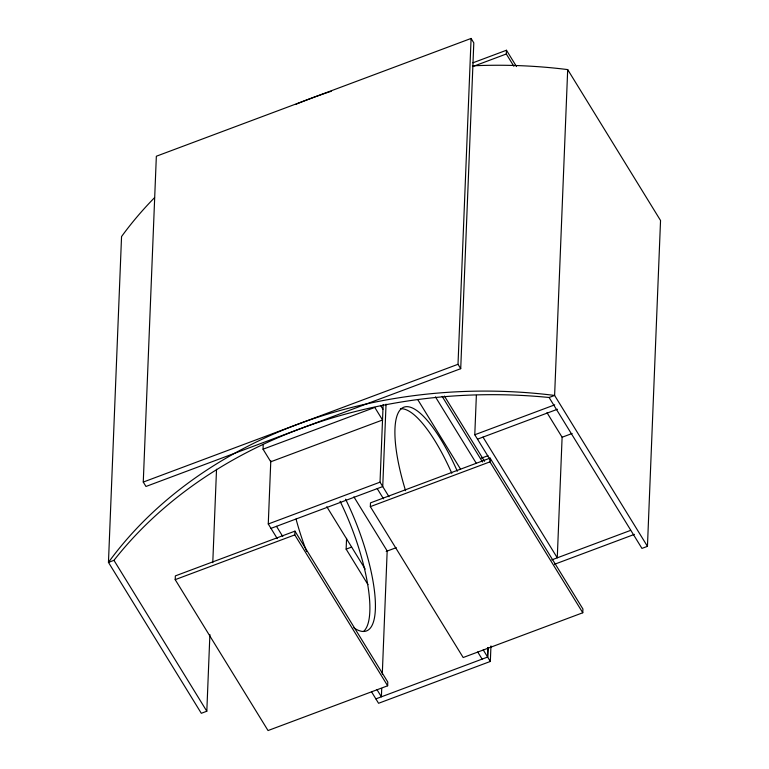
<?xml version="1.0" encoding="UTF-8"?>
<svg xmlns="http://www.w3.org/2000/svg" width="769" height="769" viewBox="0 0 769 769"><rect width="100%" height="100%" fill="white"/><g stroke="black" fill="none" stroke-linecap="round" stroke-linejoin="round"><path stroke-width="1.15" d="M381.722 688.447L381.386 696.81L376.993 689.668M382.289 674.096L387.172 550.931L353.903 496.861M487.633 657.053L488.007 647.488L487.633 657.053L375.878 698.877M143.265 482.067L156.347 156.232L471.089 38.45L473.8 42.853L460.718 368.687L145.975 486.469L143.265 482.067L458.007 364.295L471.089 38.45M175.197 579.643L175.351 575.894L294.95 531.139L387.787 682.045L387.643 685.794L268.035 730.55L175.197 579.643L294.796 534.888L294.95 531.139M154.579 197.633A443.232 350.693 2.3 0 0 121.55 236.554L108.458 562.389L201.305 713.296L206.813 711.229L209.889 634.56M212.773 562.687L216.531 469.244M263.046 449.202L374.791 407.426L382.529 419.999L270.775 461.775L263.046 449.202L263.229 444.434M277.273 538.588L268.266 523.987L270.803 460.66M367.976 584.632L346.137 549.133L346.569 538.367M370.341 506.627L370.485 502.868L490.093 458.113L582.931 609.019L582.777 612.768L463.178 657.524L370.341 506.627L489.94 461.861L490.093 458.113M389.018 496.774L380.03 482.163L383.145 404.504M386.048 404.119L382.741 486.566L270.986 528.38M490.709 460.65L474.781 434.764L476.367 395.362M513.846 66.23L506.319 53.993L506.473 50.245L472.935 62.798M371.485 691.725L378.569 703.279L490.334 661.455L490.958 645.922M472.445 65.836A443.232 350.693 2.3 0 1 567.695 69.595L554.612 395.439L647.45 546.336L641.942 548.403L549.104 397.496A454.114 359.306 2.3 0 0 113.966 560.332L108.458 562.389A443.232 350.693 2.3 0 1 554.612 395.439L549.104 397.496M647.45 546.336L660.542 220.501L567.695 69.595M472.791 66.547L506.319 53.993M474.781 434.764L554.718 404.85M477.491 439.166L557.429 409.252M268.266 523.987L380.03 482.163M481.288 458.199L487.998 455.69M562.158 437.225L572.146 433.485M346.137 549.133L351.644 547.076M386.182 551.431L396.246 547.672M551.767 559.89L630.59 530.389M554.468 564.292L634.406 534.378M506.473 50.245L516.508 66.557M547.009 412.693L562.11 437.244L557.275 557.823L482.999 437.1M458.007 364.295L460.718 368.687M489.94 461.861L582.777 612.768M444.405 396.045L484.557 461.313M442.146 396.371L482.528 462.006M435.427 396.862L476.309 463.323M417.798 399.688L460.573 469.205M380.578 405.407L382.952 409.281M483.23 649.911L490.334 661.455M377.233 488.632L383.51 498.841M477.722 651.968L482.125 659.12M326.796 506.694L365.169 569.06M294.796 534.888L387.643 685.794M276.494 526.323L282.781 536.531M113.966 560.332L206.813 711.229M296.113 104.2A443.232 350.693 2.3 0 1 331.295 91.251M405.58 490.699A98.23 28.203 69.5 0 1 403.831 407.195A98.23 28.203 69.5 0 1 457.324 471.243M400.399 408.772A98.23 28.203 69.5 0 1 451.816 473.3M345.579 499.196A98.23 28.203 69.5 0 1 375.195 598.916A98.23 28.203 69.5 0 1 353.817 627.783M306.591 551.402A98.23 28.203 69.5 0 1 296.046 519.056M340.071 501.263A98.23 28.203 69.5 0 1 363.593 631.416"/></g></svg>
